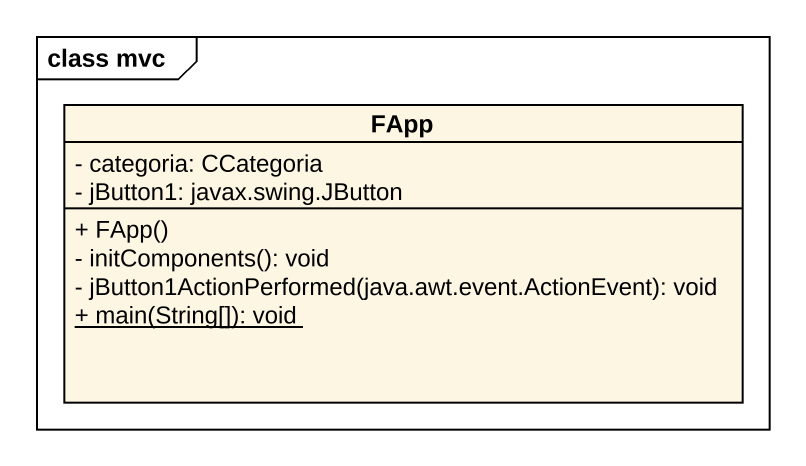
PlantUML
@startuml
mainframe class mvc
hide circle
hide empty members
skinparam classAttributeIconSize 0
class FApp {
  - categoria: CCategoria
  - jButton1: javax.swing.JButton
  + FApp()
  - initComponents(): void
  - jButton1ActionPerformed(java.awt.event.ActionEvent): void
  {static} + main(String[]): void
}
@enduml
